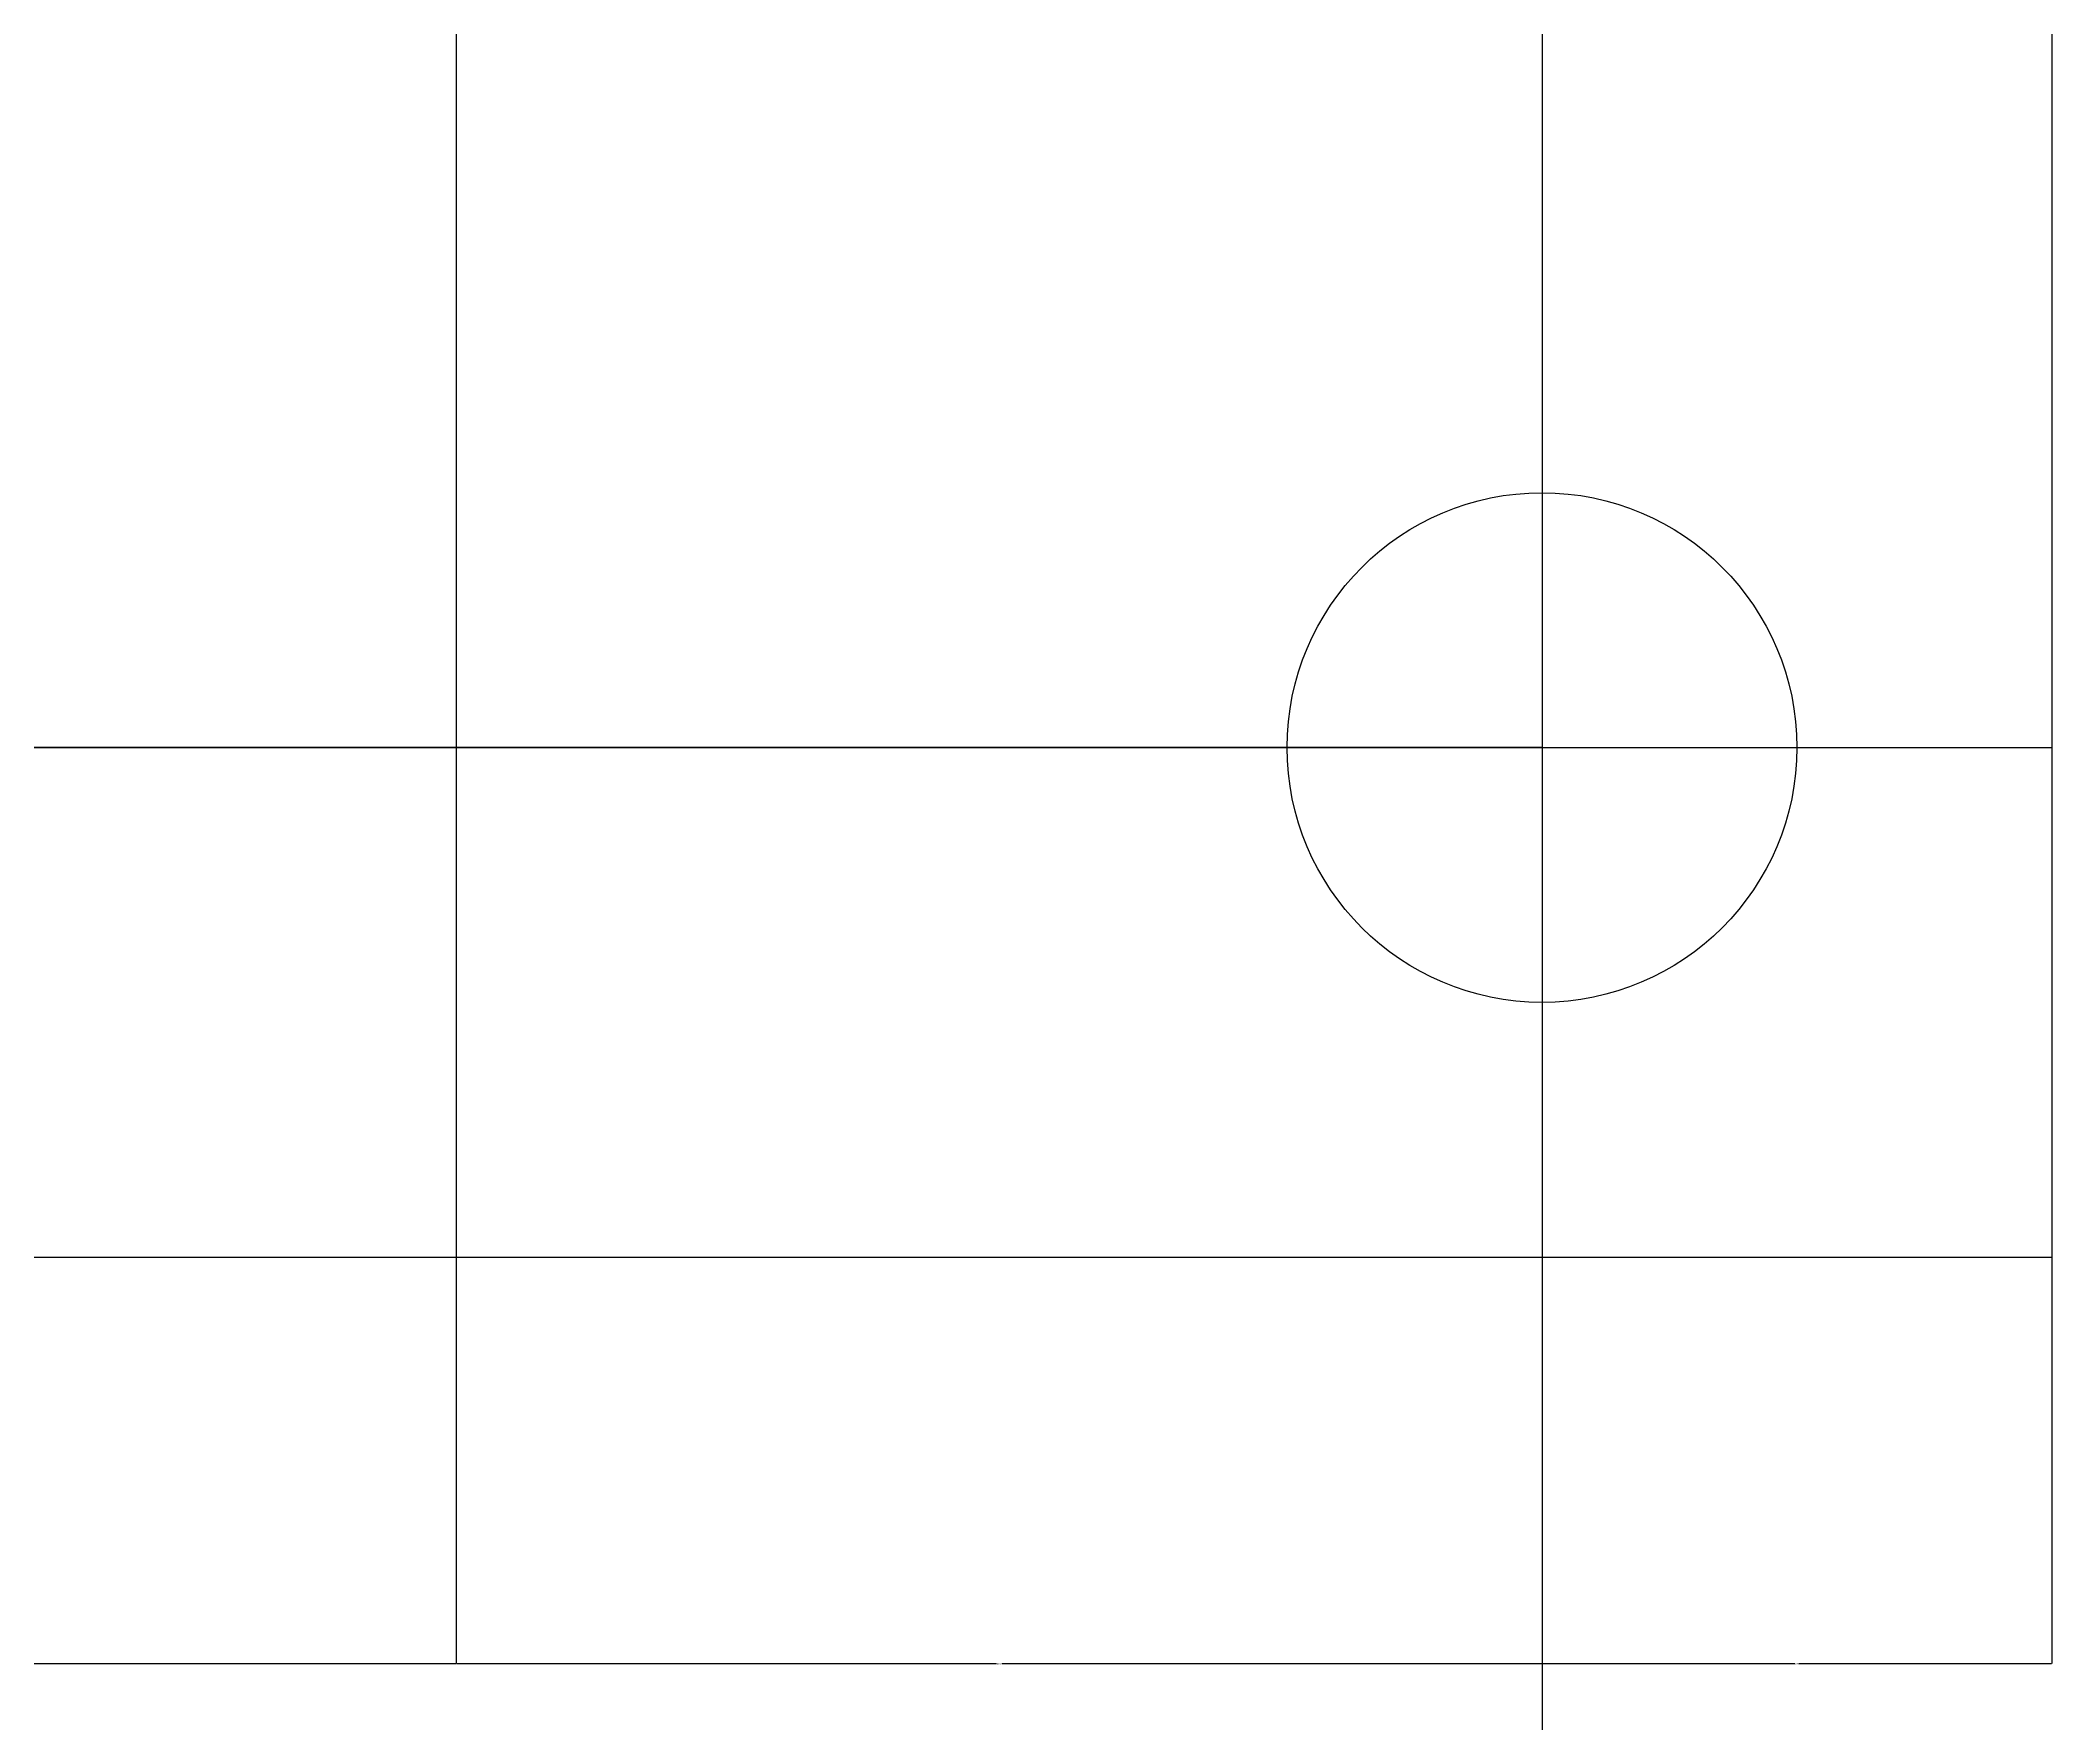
# Model space of a CAD drawing. Header units: metres. Extents: x 4568 to 182545, y -86951 to 35529.
# Drawn here: x 19038 to 20511, y -69957 to -68724 of the extents above; entities that cross this region are included whole.
import ezdxf

# ---------------------------------------------------------------- set-up
doc = ezdxf.new("R2010")
doc.units = ezdxf.units.M
for name, color, linetype in [('AXIS', 9, 'Continuous'), ('CCX', 7, 'Continuous'), ('LI', 7, 'Continuous'), ('LIS', 2, 'Continuous')]:
    doc.layers.add(name, color=color, linetype=linetype)
doc.dimstyles.get("Standard").update_dxf_attribs({"dimtxt": 2.5, "dimasz": 2.5, "dimexe": 1.25, "dimexo": 0.625, "dimtad": 1, "dimcen": 2.5, "dimazin": 3, "dimtfac": 1, "dimtmove": 0, "dimatfit": 3})

# ---------------------------------------------------------------- blocks, each defined once
blk = doc.blocks.new('_CLOSEDFILLED')
at = {"color": 0, "linetype": 'BYBLOCK'}
blk.add_solid([(-1, 0.2), (0, 0), (-1, -0.2)], dxfattribs=at)
blk = doc.blocks.new('*D457')
for p, q in [((19342.33, -69615.44), (19342.33, -69913.33)), ((20137.95, -69615.44), (20137.95, -69913.33)), ((19342.58, -69913.33), (19738.14, -69913.33)), ((19742.14, -69913.33), (20137.7, -69913.33))]:
    blk.add_line(p, q)
at = {"layer": 'Defpoints'}
for p in [(19342.33, -69615.44), (20137.95, -69615.44), (19342.33, -69913.33)]:
    blk.add_point(p, dxfattribs=at)
at = {"layer": 'CCX', "xscale": 0.25, "yscale": 0.25, "rotation": 180}
blk.add_blockref('_CLOSEDFILLED', (19342.33, -69913.33), dxfattribs=at)
at = {"layer": 'CCX', "xscale": 0.25, "yscale": 0.25}
blk.add_blockref('_CLOSEDFILLED', (20137.95, -69913.33), dxfattribs=at)
at = {"layer": 'CCX', "insert": (19740.14, -69913.33), "char_height": 1, "attachment_point": 5}
blk.add_mtext('1075', dxfattribs=at)
blk = doc.blocks.new('*D458')
for p, q in [((18546.72, -69615.44), (18546.72, -69913.33)), ((19342.33, -69615.44), (19342.33, -69913.33)), ((18546.97, -69913.33), (18942.525, -69913.33)), ((18946.525, -69913.33), (19342.08, -69913.33))]:
    blk.add_line(p, q)
at = {"layer": 'Defpoints'}
for p in [(18546.72, -69615.44), (19342.33, -69615.44), (18546.72, -69913.33)]:
    blk.add_point(p, dxfattribs=at)
at = {"layer": 'CCX', "xscale": 0.25, "yscale": 0.25, "rotation": 180}
blk.add_blockref('_CLOSEDFILLED', (18546.72, -69913.33), dxfattribs=at)
at = {"layer": 'CCX', "xscale": 0.25, "yscale": 0.25}
blk.add_blockref('_CLOSEDFILLED', (19342.33, -69913.33), dxfattribs=at)
at = {"layer": 'CCX', "insert": (18944.525, -69913.33), "char_height": 1, "attachment_point": 5}
blk.add_mtext('1075', dxfattribs=at)
blk = doc.blocks.new('*D460')
for p, q in [((20137.95, -69615.44), (20137.95, -69913.33)), ((20511.47, -69615.44), (20511.47, -69913.33)), ((20138.2, -69913.33), (20323.21, -69913.33)), ((20326.21, -69913.33), (20511.22, -69913.33))]:
    blk.add_line(p, q)
at = {"layer": 'Defpoints'}
for p in [(20137.95, -69615.44), (20511.47, -69615.44), (20137.95, -69913.33)]:
    blk.add_point(p, dxfattribs=at)
at = {"layer": 'CCX', "xscale": 0.25, "yscale": 0.25, "rotation": 180}
blk.add_blockref('_CLOSEDFILLED', (20137.95, -69913.33), dxfattribs=at)
at = {"layer": 'CCX', "xscale": 0.25, "yscale": 0.25}
blk.add_blockref('_CLOSEDFILLED', (20511.47, -69913.33), dxfattribs=at)
at = {"layer": 'CCX', "insert": (20324.71, -69913.33), "char_height": 1, "attachment_point": 5}
blk.add_mtext('500', dxfattribs=at)

msp = doc.modelspace()

# ---------------------------------------------------------------- linework, layer by layer
at = {"layer": 'AXIS'}
for p, q in [((19342.33, -67277.16), (19342.33, -69615.44)), ((20137.95, -67277.16), (20137.95, -70182.99)), ((18173.19, -69241.91), (20511.47, -69241.91))]:
    msp.add_line(p, q, dxfattribs=at)
at = {"layer": 'LI'}
msp.add_circle((20137.95, -69241.91), 186.76, dxfattribs=at)
at = {"layer": 'LIS'}
for p, q in [((20511.47, -67277.16), (20511.47, -69615.44)), ((20137.95, -67650.69), (20137.95, -69241.91)), ((20137.95, -69241.91), (18546.72, -69241.91)), ((18173.19, -69615.44), (20511.47, -69615.44))]:
    msp.add_line(p, q, dxfattribs=at)

# ---------------------------------------------------------------- dimensions: what is measured, and where the dimension line sits
at = {"layer": 'CCX'}
for base, p1, p2, text, picture, middle in [((18546.72, -69913.33), (18546.72, -69615.44), (19342.33, -69615.44), '1075', '*D458', (18944.525, -69913.33)), ((19342.33, -69913.33), (19342.33, -69615.44), (20137.95, -69615.44), '1075', '*D457', (19740.14, -69913.33)), ((20137.95, -69913.33), (20137.95, -69615.44), (20511.47, -69615.44), '500', '*D460', (20324.71, -69913.33))]:
    dim = msp.add_linear_dim(base=base, p1=p1, p2=p2, text=text, dimstyle='Standard', dxfattribs=at)
    dim.commit()
    dim.dimension.update_dxf_attribs({"geometry": picture, "text_midpoint": middle})

doc.saveas('drawing.dxf')
